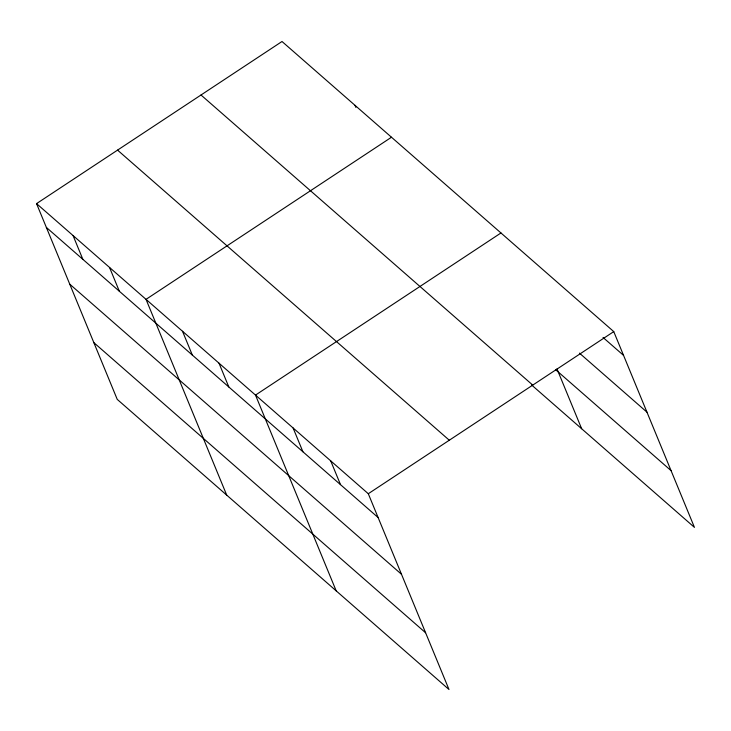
<?xml version="1.0" encoding="UTF-8"?>
<svg xmlns="http://www.w3.org/2000/svg" width="731" height="731" viewBox="0 0 731 731"><rect width="100%" height="100%" fill="white"/><g stroke="black" fill="none" stroke-linecap="round" stroke-linejoin="round"><path stroke-width="1.1" d="M36.55 203.62L368.296 493.727L448.989 689.497L117.243 399.391L36.55 203.62L282.011 41.503L613.757 331.609L694.45 527.38L531.583 384.963M391.487 137.236L146.026 299.354L226.72 495.125M500.963 232.97L255.503 395.087L336.196 590.867M368.296 493.727L613.757 331.609M603.057 337.475L623.57 355.403M579.455 353.128L646.962 412.156M555.715 369.767L671.058 470.627M201.007 95.003L532.753 385.109M117.554 150.12L449.3 440.226M46.364 227.423L378.101 517.53M69.756 284.167L401.493 574.283M93.851 342.638L425.597 632.754M556.976 368.863L581.657 428.741M355.001 105.319L355.851 107.393M330.695 460.85L340.509 484.644M293.094 427.964L302.908 451.767M219.008 363.179L228.821 386.982M182.522 331.262L192.326 355.065M109.531 267.445L119.345 291.24M73.045 235.528L82.85 259.331"/></g></svg>
